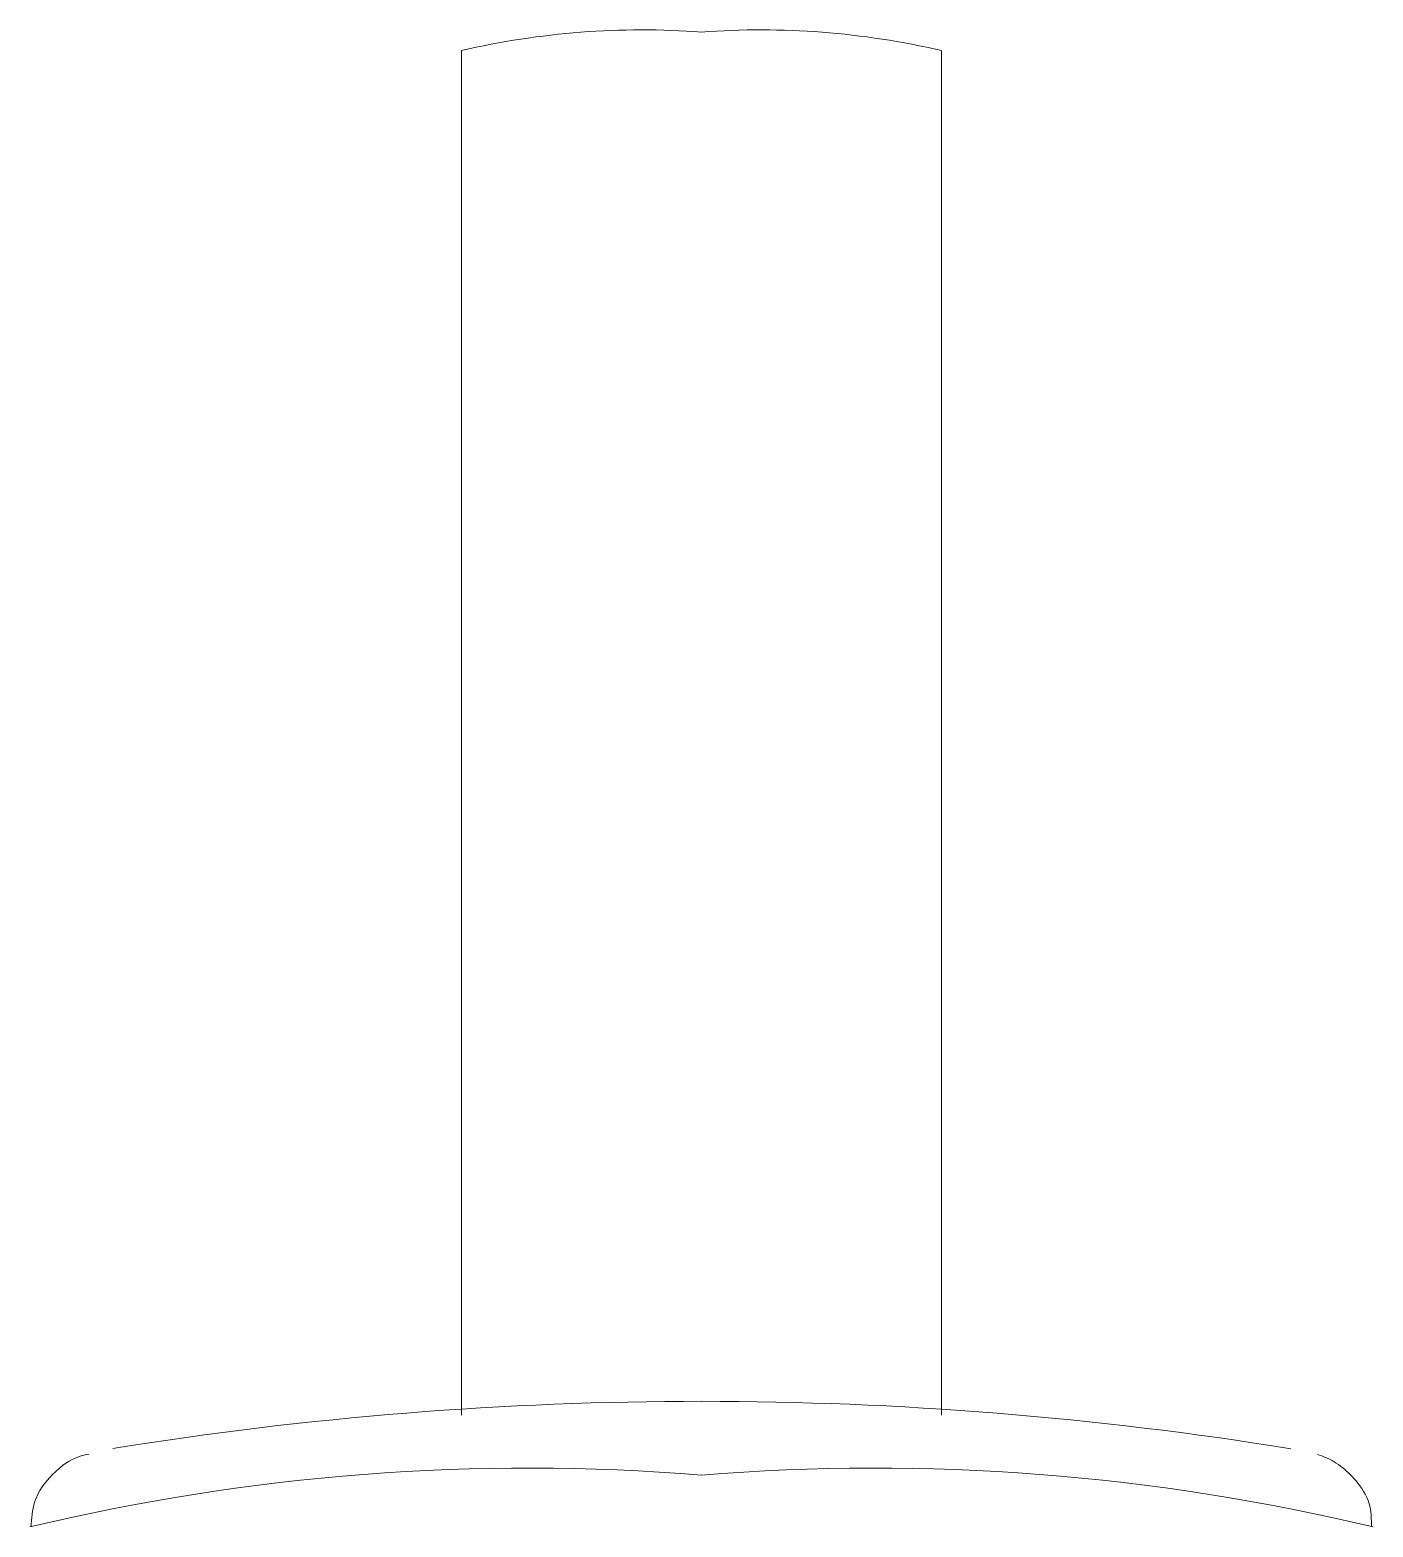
# Model space of a CAD drawing. Header units: millimetres. Extents: x 98 to 1129, y 87 to 737.
# Drawn here: x 147.5 to 157.02, y 427.8 to 438.41 of the extents above; entities that cross this region are included whole.
import ezdxf

# ---------------------------------------------------------------- set-up
doc = ezdxf.new("R2010")
doc.units = ezdxf.units.MM

msp = doc.modelspace()

# ---------------------------------------------------------------- linework, layer by layer
at = {"color": 7, "linetype": 'Continuous', "lineweight": 15}
for p, q in [((150.56, 438.26), (150.56, 428.592)), ((153.96, 428.592), (153.96, 438.26))]:
    msp.add_line(p, q, dxfattribs=at)
for centre, radius, start, end in [((151.837, 432.789), 5.619, 85.6878, 103.1428), ((152.682, 432.789), 5.619, 76.8572, 94.3122), ((152.256, 402.535), 26.156, 80.8064, 99.165)]:
    msp.add_arc(centre, radius, start, end, dxfattribs=at)
at = {"color": 8, "linetype": 'Continuous', "lineweight": 15}
for centre, start, end in [((151.027, 413.123), 85.3147, 103.5048), ((153.493, 413.123), 76.4952, 94.6853)]:
    msp.add_arc(centre, 15.095, start, end, dxfattribs=at)
at = {"color": 7, "linetype": 'Continuous', "lineweight": 15}
for points, knots in [([(147.922, 428.317), (147.897, 428.312), (147.816, 428.295), (147.684, 428.211), (147.524, 428.01), (147.514, 427.861), (147.51, 427.801)], [0, 0, 0, 0, 0.17016, 0.54509, 0.813892, 1, 1, 1, 1]), ([(157.006, 427.809), (157.006, 427.853), (157.005, 427.968), (156.914, 428.119), (156.795, 428.233), (156.697, 428.29), (156.644, 428.308), (156.624, 428.315)], [0, 0, 0, 0, 0.144308, 0.371056, 0.586169, 0.843994, 1, 1, 1, 1])]:
    msp.add_open_spline(points, degree=3, knots=knots, dxfattribs=at)

doc.saveas('drawing.dxf')
